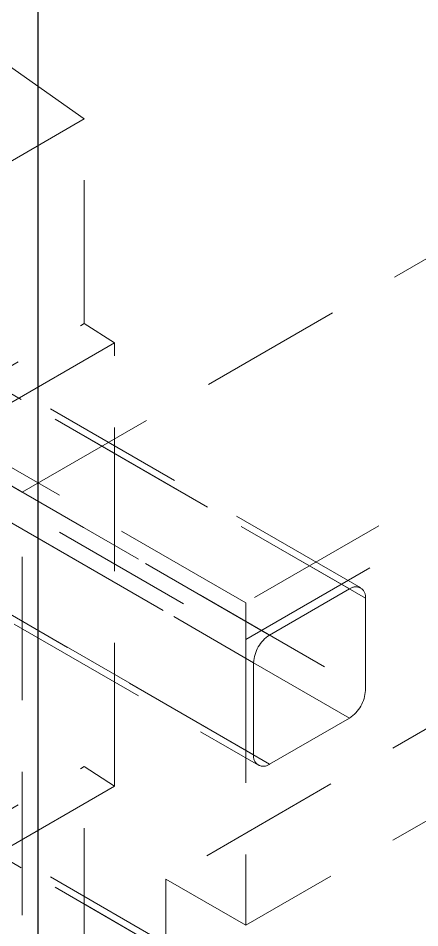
# Model space of a CAD drawing. Header units: millimetres. Extents: x 0 to 841, y 0 to 2287.
# Drawn here: x 633.18 to 636.73, y 272.27 to 280.33 of the extents above; entities that cross this region are included whole.
import ezdxf

# ---------------------------------------------------------------- set-up
doc = ezdxf.new("R2010")
doc.units = ezdxf.units.MM
doc.linetypes.add('HIDDEN', pattern=[1.905, 1.27, -0.635])

msp = doc.modelspace()

# ---------------------------------------------------------------- linework, layer by layer
at = {"color": 7, "linetype": 'Continuous', "lineweight": 25}
msp.add_line((633.3534, 260.7585), (633.3534, 285.1894), dxfattribs=at)
at = {"color": 7, "linetype": 'HIDDEN', "lineweight": 18}
for p, q in [((635.1919, 275.1476), (625.4338, 280.7808)), ((625.2924, 280.5359), (635.1919, 274.821)), ((633.7623, 279.4343), (632.7974, 280.1145)), ((633.212, 276.1272), (639.5759, 279.801)), ((642.97, 279.6379), (635.1919, 275.1476)), ((635.1919, 274.821), (643.2529, 279.4746)), ((633.7623, 279.4343), (632.6843, 278.8119)), ((633.7623, 277.6208), (633.7623, 279.4343)), ((630.4542, 278.5352), (636.1111, 275.2695)), ((633.212, 276.1272), (629.535, 278.2498)), ((635.404, 274.8613), (629.7471, 278.127)), ((629.6057, 277.882), (635.2626, 274.6164)), ((628.7779, 274.7433), (633.7623, 277.6208)), ((634.0303, 277.4489), (633.7623, 277.6208)), ((634.0303, 277.4489), (629.0755, 274.5886)), ((634.0303, 273.5237), (634.0303, 277.4489)), ((642.5458, 277.3515), (634.4847, 272.698)), ((635.2626, 273.7998), (629.6057, 277.0655)), ((636.2111, 275.2794), (633.1412, 277.0516)), ((636.2525, 275.1879), (633.1412, 276.984)), ((642.5458, 276.5351), (635.1919, 272.2898)), ((633.1412, 276.1674), (636.2525, 274.3713)), ((633.212, 253.3293), (633.212, 276.1272)), ((636.1111, 274.1264), (633.1412, 275.8408)), ((636.1111, 275.2695), (635.404, 274.8613)), ((636.2525, 274.3713), (636.2525, 275.1879)), ((633.1412, 275.0244), (635.404, 273.7182)), ((633.1412, 274.9568), (635.304, 273.7083)), ((635.1919, 274.821), (635.1919, 272.2898)), ((635.2626, 274.6164), (635.2626, 273.7998)), ((630.4542, 274.3871), (636.1111, 271.1215)), ((635.404, 273.7182), (636.1111, 274.1264)), ((628.7779, 270.8181), (633.7623, 273.6955)), ((634.0303, 273.5237), (633.7623, 273.6955)), ((633.7623, 271.882), (633.7623, 273.6955)), ((634.0303, 273.5237), (629.0755, 270.6634)), ((636.2111, 271.1314), (633.1412, 272.9036)), ((636.2525, 271.0398), (633.1412, 272.8359)), ((634.4847, 272.698), (634.4847, 269.9217)), ((634.4847, 272.698), (635.1919, 272.2898))]:
    msp.add_line(p, q, dxfattribs=at)
for centre, radius, start, end in [((636.1663, 275.2018), 0.0873, 350.78597, 129.20329), ((635.5696, 274.6024), 0.3074, 122.60548, 177.39452), ((635.9455, 274.3853), 0.3074, 302.60548, 357.39452), ((635.3488, 273.7858), 0.0873, 170.78597, 309.20329)]:
    msp.add_arc(centre, radius, start, end, dxfattribs=at)
msp.add_open_spline([(635.1919, 274.821), (635.1919, 274.8376), (635.1919, 274.8733), (635.1919, 274.9404), (635.1919, 275.0149), (635.1919, 275.0889), (635.1919, 275.1282), (635.1919, 275.1476)], degree=3, knots=[0, 0, 0, 0, 0.146754, 0.316126, 0.510248, 0.757793, 1, 1, 1, 1], dxfattribs=at)

doc.saveas('drawing.dxf')
